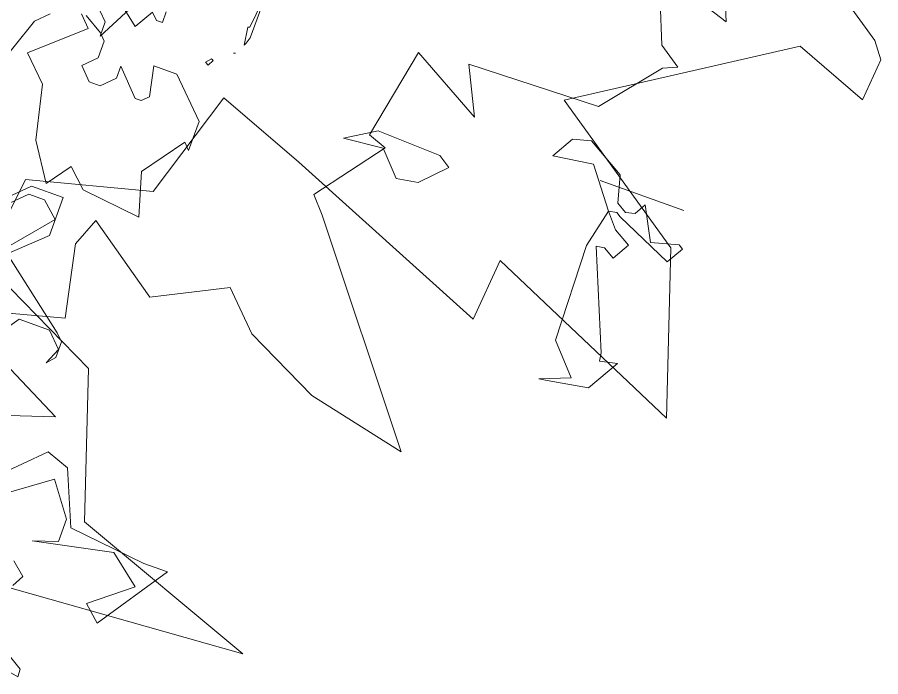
# Model space of a CAD drawing. Header units: metres. Extents: x -71 to 881, y -503 to 661.
# Drawn here: x 262.18 to 264.339, y 196.754 to 198.403 of the extents above; entities that cross this region are included whole.
import ezdxf

# ---------------------------------------------------------------- set-up
doc = ezdxf.new("R2010")
doc.units = ezdxf.units.M
doc.layers.add('ARBRE', color=100, linetype='Continuous', lineweight=13, true_color=0x00ff3f)

# ---------------------------------------------------------------- blocks, each defined once
blk = doc.blocks.new('WMF2', base_point=(0, 0.015))
at = {"color": 251, "lineweight": 0, "true_color": 0x636466}
for points in [[(52.218, -53.021), (31.877, -54.466), (45.909, -59.562), (49.399, -70.105), (59.139, -74.807), (58.336, -81.437), (49.356, -83.758), (46.844, -91.877), (40.142, -89.336), (24.4, -82.926), (24.006, -87.599), (8.805, -80.926), (12.689, -92.637), (23.583, -100.084), (8.834, -109.56), (3.271, -107.443), (3.008, -110.612), (3.899, -111.795), (16.574, -120.439)], [(61.87, -62.249), (50.465, -66.002), (62.162, -71.916)], [(61.592, -70.485), (52.232, -72.982), (53.357, -78.297), (52.539, -80.385), (46.99, -76.486), (41.748, -79.1), (39.134, -76.486), (33.512, -73.756), (26.05, -72.12), (37.25, -86.299), (38.331, -87.511), (34.607, -92.447), (35.994, -92.943), (34.695, -99.748), (29.277, -96.725), (30.971, -100.186), (21.086, -100.493), (17.669, -104.698), (16.661, -105.121), (18.282, -106.231), (19.479, -109.181)], [(18.413, -110.67), (14.485, -109.414), (15.099, -110.948)], [(49.764, -55.182), (48.771, -54.335), (49.224, -53.473)], [(47.851, -48.669), (46.683, -47.939), (46.654, -47.37), (47.559, -47.53)], [(40.857, -56.379), (43.164, -58.19), (49.005, -56.978), (47.194, -57.591), (47.194, -59.3), (49.005, -61.738), (53.035, -58.818), (53.649, -58.19), (53.035, -60.526), (50.1, -63.432), (48.406, -62.833), (46.698, -58.818), (40.857, -58.19), (39.032, -58.19), (42.551, -52.977), (43.777, -54.057), (40.857, -56.379), (40.857, -56.379)], [(58.862, -75.304), (55.342, -79.436), (56.554, -80.531), (57.766, -80.531), (58.862, -79.436)], [(58.862, -80.049), (57.766, -81.145), (55.342, -81.145), (55.342, -78.224), (57.766, -75.917), (52.422, -71.77), (51.911, -71.273), (51.911, -70.061), (52.422, -69.463), (51.911, -70.675), (53.021, -71.77), (55.342, -71.77), (56.554, -70.061)], [(63.169, -87.993), (61.621, -92.447), (60.745, -93.337)], [(18.501, -90.738), (17.844, -93.615), (20.02, -96.448), (22.984, -96.024), (22.049, -97.63), (20.721, -97.996), (17.932, -96.375), (17.406, -94.374), (16.647, -93.936), (15.975, -94.111), (15.493, -94.958), (14.208, -92.52), (12.207, -93.06), (11.857, -92.856), (12.602, -91.6), (16.895, -93.513), (17.231, -93.717), (17.844, -93.615), (16.909, -92.52), (15.639, -91.79), (16.369, -90.519), (17.216, -91.016), (17.829, -90.913), (14.865, -83.788), (14.777, -83.174), (13.492, -83.452), (14.865, -81.072), (17.859, -80.56), (18.472, -80.473), (16.281, -81.334), (18.282, -83.525), (18.501, -90.738), (18.501, -90.738)], [(55.547, -83.452), (56.846, -81.67), (58.613, -84.372), (59.533, -88.358), (61.315, -90.125), (57.781, -93.279), (58.613, -94.111)], [(52.875, -96.331), (52.875, -95.499), (53.327, -95.499), (53.795, -95.966), (54.627, -94.579), (56.394, -95.966)], [(58.234, -94.111), (56.846, -93.279), (56.394, -92.812), (56.394, -91.512), (57.314, -90.592), (56.394, -89.658), (55.547, -89.658), (54.627, -90.592), (54.627, -91.512), (52.875, -89.658), (52.407, -89.658), (51.926, -90.125), (52.407, -92.344), (50.626, -92.344), (47.939, -89.658), (47.939, -87.424), (48.406, -87.891), (50.626, -84.839), (49.706, -81.67), (54.16, -82.152), (55.547, -83.452), (55.547, -83.452)], [(30.708, -93.264), (29.789, -92.666), (31.512, -90.884), (33.118, -90.607), (34.739, -92.374), (37.688, -92.067), (35.498, -93.425), (30.708, -93.264), (30.708, -93.264)], [(58.613, -95.966), (60.322, -95.966), (63.856, -99.981), (59.708, -97.061), (57.387, -99.383), (58.613, -101.208), (59.212, -101.807), (59.212, -103.515), (57.387, -100.595), (55.693, -98.886), (55.08, -98.886), (53.386, -100.595), (53.868, -107.049), (50.451, -105.224), (56.788, -93.045), (56.788, -94.141), (58.613, -95.966), (58.613, -95.966)], [(48.479, -94.155), (48.713, -93.732), (48.961, -93.863), (48.64, -94.243), (48.479, -94.155), (48.479, -94.155)], [(12.719, -95.499), (19.158, -95.499), (12.719, -95.499), (12.719, -95.499)], [(47.282, -95.163), (47.151, -95.207), (47.282, -95.163), (47.282, -95.163)], [(46.508, -96.623), (46.654, -96.156), (46.742, -95.966), (46.946, -97.295), (46.8, -97.338), (46.581, -99.412), (46.493, -99.573), (46.508, -96.623), (46.508, -96.623)]]:
    blk.add_lwpolyline(points, dxfattribs=at)

msp = doc.modelspace()

# ---------------------------------------------------------------- block references
at = {"layer": 'ARBRE', "color": 251, "lineweight": 5, "true_color": 0x636466, "xscale": 0.03451886634015593, "yscale": 0.03451886634015593, "zscale": 0.03451886634015593, "rotation": 160.1685466476646}
msp.add_blockref('WMF2', (263.1408, 194.6693), dxfattribs=at)

doc.saveas('drawing.dxf')
